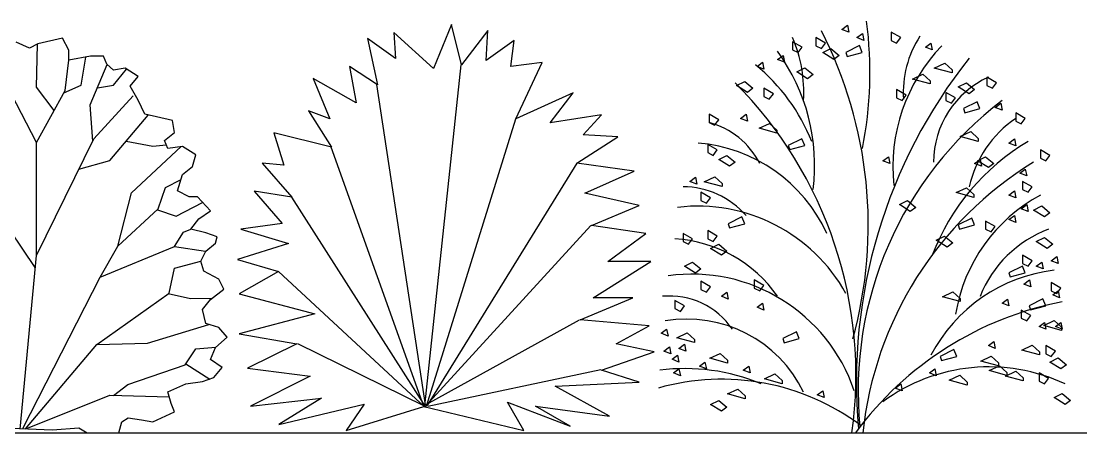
# Model space of a CAD drawing. Header units: millimetres. Extents: x 217.2 to 255.1, y 166.7 to 190.9.
# Drawn here: x 225.4 to 232.25, y 186.58 to 189.25 of the extents above; entities that cross this region are included whole.
import ezdxf

# ---------------------------------------------------------------- set-up
doc = ezdxf.new("R2010")
doc.units = ezdxf.units.MM
doc.layers.add('s', color=145, linetype='Continuous')
doc.layers.add('trees', color=104, linetype='Continuous')

msp = doc.modelspace()

# ---------------------------------------------------------------- linework, layer by layer
at = {"layer": 's', "color": 0}
msp.add_line((217.1888, 186.5832), (255.1288, 186.5832), dxfattribs=at)
at = {"layer": 'trees', "color": 84, "true_color": 0x2aaf18}
for p, q in [((228.1789, 189.2247), (228.0618, 188.9387)), ((228.2428, 188.9639), (228.1789, 189.2247)), ((230.7369, 189.2188), (230.7458, 189.1745)), ((225.6642, 189.1356), (225.5053, 189.0978)), ((225.7064, 189.0583), (225.6642, 189.1356)), ((227.6367, 189.1334), (227.7006, 188.8342)), ((227.8177, 189.0036), (227.6367, 189.1334)), ((228.0618, 188.9387), (227.8069, 189.1718)), ((227.8069, 189.1718), (227.8177, 189.0036)), ((228.4131, 189.185), (228.2428, 188.9639)), ((228.4023, 188.9904), (228.4131, 189.185)), ((230.7458, 189.1745), (230.7015, 189.1922)), ((231.02, 189.1745), (231.02, 189.1214)), ((231.0819, 189.1391), (231.02, 189.1745)), ((231.0554, 189.1037), (231.0819, 189.1391)), ((225.4519, 189.0703), (225.3662, 189.1098)), ((225.5053, 189.0978), (225.4519, 189.0703)), ((228.5833, 189.1201), (228.4023, 188.9904)), ((228.5617, 188.9519), (228.5833, 189.1201)), ((230.5335, 189.086), (230.5688, 189.0683)), ((230.5688, 189.0683), (230.5954, 189.1037)), ((230.5777, 189.0417), (230.6308, 189.0683)), ((230.8154, 189.0872), (230.7269, 189.0429)), ((231.02, 189.1214), (231.0554, 189.1037)), ((231.2412, 189.0771), (231.2766, 189.1037)), ((231.2766, 189.1037), (231.2854, 189.0594)), ((225.8455, 189.0188), (225.7064, 188.9931)), ((225.9299, 189.0188), (225.8455, 189.0188)), ((225.9524, 188.9673), (225.9299, 189.0188)), ((230.6485, 188.9975), (230.5777, 189.0417)), ((230.7269, 189.0429), (230.7358, 189.0164)), ((230.7358, 189.0164), (230.8331, 189.0429)), ((225.9945, 188.9278), (225.9524, 188.9673)), ((226.069, 188.9416), (225.9945, 188.9278)), ((226.1534, 188.8884), (226.069, 188.9416)), ((227.7006, 188.8342), (227.5196, 188.9519)), ((228.7637, 188.9773), (228.5617, 188.9519)), ((231.2986, 188.9419), (231.3658, 188.9736)), ((231.4132, 188.9103), (231.2986, 188.9419)), ((231.3658, 188.9736), (231.4132, 188.9301)), ((231.4132, 188.9301), (231.4132, 188.9103)), ((226.1014, 188.8248), (226.1534, 188.8884)), ((227.5619, 188.7176), (227.2854, 188.8738)), ((231.7012, 188.847), (231.6393, 188.8824)), ((230.1973, 188.8115), (230.1973, 188.7584)), ((230.2592, 188.7761), (230.1973, 188.8115)), ((231.4535, 188.8204), (231.5066, 188.847)), ((231.6393, 188.8292), (231.6747, 188.8115)), ((231.6747, 188.8115), (231.7012, 188.847)), ((228.9661, 188.7825), (228.5936, 188.6134)), ((230.1973, 188.7584), (230.2327, 188.7407)), ((230.2327, 188.7407), (230.2592, 188.7761)), ((231.5762, 188.7242), (231.4877, 188.68)), ((231.5939, 188.68), (231.5762, 188.7242)), ((231.4966, 188.6534), (231.5939, 188.68)), ((231.887, 188.6168), (231.825, 188.6522)), ((226.3769, 188.6034), (226.197, 188.6429)), ((226.3881, 188.5244), (226.3769, 188.6034)), ((229.8434, 188.6433), (229.8434, 188.5902)), ((229.9054, 188.6079), (229.8434, 188.6433)), ((229.8788, 188.5725), (229.9054, 188.6079)), ((230.0911, 188.5991), (230.0469, 188.6168)), ((230.0823, 188.6433), (230.0911, 188.5991)), ((230.1663, 188.5524), (230.2335, 188.5841)), ((231.825, 188.5991), (231.8604, 188.5814)), ((231.8604, 188.5814), (231.887, 188.6168)), ((226.3235, 188.4729), (226.3881, 188.5244)), ((227.0305, 188.5229), (227.0945, 188.3151)), ((230.2809, 188.5208), (230.1663, 188.5524)), ((228.9877, 188.3271), (229.2534, 188.4965)), ((229.8346, 188.4486), (229.8346, 188.3955)), ((229.8965, 188.4132), (229.8346, 188.4486)), ((230.4438, 188.4852), (230.3554, 188.4409)), ((230.4615, 188.4409), (230.4438, 188.4852)), ((231.7808, 188.4574), (231.8162, 188.484)), ((226.5048, 188.3047), (226.5259, 188.382)), ((229.8346, 188.3955), (229.87, 188.3777)), ((229.87, 188.3777), (229.8965, 188.4132)), ((229.9054, 188.3512), (229.9584, 188.3777)), ((229.9584, 188.3777), (230.0115, 188.3335)), ((229.9761, 188.3069), (229.9054, 188.3512)), ((230.0115, 188.3335), (229.9761, 188.3069)), ((229.7196, 188.2095), (229.755, 188.2361)), ((229.755, 188.2361), (229.7638, 188.1918)), ((229.8124, 188.2071), (229.8796, 188.2388)), ((229.8796, 188.2388), (229.927, 188.1953)), ((231.8958, 188.245), (231.8516, 188.2627)), ((231.887, 188.2892), (231.8958, 188.245)), ((229.7638, 188.1918), (229.7196, 188.2095)), ((229.927, 188.1755), (229.8124, 188.2071)), ((231.9312, 188.1741), (231.8693, 188.2095)), ((231.8693, 188.2095), (231.8693, 188.1564)), ((231.9047, 188.1387), (231.9312, 188.1741)), ((226.4837, 188.109), (226.4092, 188.1485)), ((226.6215, 188.018), (226.5372, 188.109)), ((229.8257, 188.0679), (229.8523, 188.1033)), ((231.8693, 188.1564), (231.9047, 188.1387)), ((231.9931, 188.0502), (232.0462, 188.0059)), ((232.0462, 188.0059), (232.0108, 187.9794)), ((229.9673, 187.9351), (229.9761, 187.9085)), ((229.9761, 187.9085), (230.0734, 187.9351)), ((229.8965, 187.8554), (229.8346, 187.8908)), ((229.8346, 187.8377), (229.87, 187.82)), ((229.87, 187.82), (229.8965, 187.8554)), ((229.8523, 187.7757), (229.9054, 187.8023)), ((229.9054, 187.8023), (229.9584, 187.758)), ((229.6842, 187.6607), (229.7373, 187.6872)), ((229.7373, 187.6872), (229.7904, 187.643)), ((231.9312, 187.6961), (231.8693, 187.7315)), ((231.9047, 187.6607), (231.9312, 187.6961)), ((231.9577, 187.6607), (231.9931, 187.6872)), ((231.9931, 187.6872), (232.002, 187.643)), ((232.055, 187.6961), (232.0904, 187.7226)), ((232.0993, 187.6784), (232.055, 187.6961)), ((232.0904, 187.7226), (232.0993, 187.6784)), ((231.8693, 187.6784), (231.9047, 187.6607)), ((229.8523, 187.5279), (229.7904, 187.5633)), ((230.1354, 187.5721), (230.1354, 187.519)), ((230.1973, 187.5367), (230.1354, 187.5721)), ((232.055, 187.5544), (232.055, 187.5013)), ((232.117, 187.519), (232.055, 187.5544)), ((229.8257, 187.4925), (229.8523, 187.5279)), ((229.9231, 187.4659), (229.9584, 187.4925)), ((229.9584, 187.4925), (229.9673, 187.4482)), ((230.1354, 187.519), (230.1708, 187.5013)), ((232.055, 187.5013), (232.0904, 187.4836)), ((232.0639, 187.4747), (232.0993, 187.5013)), ((232.0904, 187.4836), (232.117, 187.519)), ((232.0993, 187.5013), (232.1081, 187.457)), ((229.9673, 187.4482), (229.9231, 187.4659)), ((230.1884, 187.4216), (230.1973, 187.3774)), ((232.1081, 187.457), (232.0639, 187.4747)), ((230.1973, 187.3774), (230.1531, 187.3951)), ((229.6355, 187.1979), (229.7027, 187.2296)), ((229.6842, 187.156), (229.693, 187.1118)), ((231.8648, 187.1182), (231.932, 187.1499)), ((231.932, 187.1499), (231.9794, 187.1064)), ((232.0816, 187.1118), (232.0197, 187.1472)), ((232.0197, 187.1472), (232.0197, 187.0941)), ((229.5957, 187.0941), (229.5515, 187.1118)), ((229.5869, 187.1383), (229.5957, 187.0941)), ((229.6046, 187.0587), (229.64, 187.0852)), ((229.64, 187.0852), (229.6488, 187.041)), ((229.693, 187.1118), (229.6488, 187.1295)), ((229.8478, 187.0651), (229.915, 187.0968)), ((229.915, 187.0968), (229.9624, 187.0532)), ((231.9794, 187.0866), (231.8648, 187.1182)), ((231.9794, 187.1064), (231.9794, 187.0866)), ((232.0197, 187.0941), (232.055, 187.0764)), ((232.055, 187.0764), (232.0816, 187.1118)), ((229.9624, 187.0335), (229.8478, 187.0651)), ((232.0462, 187.041), (232.0993, 187.0675)), ((232.117, 186.9967), (232.0462, 187.041)), ((230.2017, 186.9323), (230.2688, 186.964)), ((230.03, 186.8666), (230.0774, 186.8231)), ((230.0774, 186.8033), (229.9628, 186.8349)), ((230.0774, 186.8231), (230.0774, 186.8033)), ((229.8523, 186.7665), (229.9054, 186.7931)), ((229.9231, 186.7222), (229.8523, 186.7665)), ((229.9054, 186.7931), (229.9584, 186.7488)), ((229.9584, 186.7488), (229.9231, 186.7222))]:
    msp.add_line(p, q, dxfattribs=at)
at = {"layer": 'trees', "linetype": 'Continuous'}
for p, q in [((230.7015, 189.1922), (230.7369, 189.2188)), ((230.5335, 189.1391), (230.5335, 189.086)), ((230.5954, 189.1037), (230.5335, 189.1391)), ((230.7989, 189.1391), (230.8342, 189.1657)), ((230.8431, 189.1214), (230.7989, 189.1391)), ((230.8342, 189.1657), (230.8431, 189.1214)), ((230.3831, 189.1125), (230.3831, 189.0594)), ((230.445, 189.0771), (230.3831, 189.1125)), ((230.3831, 189.0594), (230.4185, 189.0417)), ((230.4185, 189.0417), (230.445, 189.0771)), ((230.6308, 189.0683), (230.6838, 189.024)), ((230.8331, 189.0429), (230.8154, 189.0872)), ((231.2854, 189.0594), (231.2412, 189.0771)), ((230.2858, 188.9975), (230.3211, 189.024)), ((230.33, 188.9797), (230.2858, 188.9975)), ((230.3211, 189.024), (230.33, 188.9797)), ((230.6838, 189.024), (230.6485, 188.9975)), ((230.1531, 188.9532), (230.1884, 188.9797)), ((230.1973, 188.9355), (230.1531, 188.9532)), ((230.1884, 188.9797), (230.1973, 188.9355)), ((230.4096, 188.9178), (230.4627, 188.9443)), ((230.4627, 188.9443), (230.5158, 188.9001)), ((230.0204, 188.8292), (230.0734, 188.8558)), ((230.0734, 188.8558), (230.1265, 188.8115)), ((230.4804, 188.8735), (230.4096, 188.9178)), ((230.5158, 188.9001), (230.4804, 188.8735)), ((231.1571, 188.8711), (231.2243, 188.9028)), ((231.2717, 188.8395), (231.1571, 188.8711)), ((231.2243, 188.9028), (231.2717, 188.8592)), ((231.2717, 188.8592), (231.2717, 188.8395)), ((231.6393, 188.8824), (231.6393, 188.8292)), ((230.0911, 188.785), (230.0204, 188.8292)), ((230.1265, 188.8115), (230.0911, 188.785)), ((231.0554, 188.8027), (231.0554, 188.7496)), ((231.1173, 188.7673), (231.0554, 188.8027)), ((231.3739, 188.785), (231.3739, 188.7319)), ((231.4358, 188.7496), (231.3739, 188.785)), ((231.5243, 188.7761), (231.4535, 188.8204)), ((231.5066, 188.847), (231.5596, 188.8027)), ((231.5596, 188.8027), (231.5243, 188.7761)), ((231.0554, 188.7496), (231.0908, 188.7319)), ((231.0908, 188.7319), (231.1173, 188.7673)), ((231.3739, 188.7319), (231.4093, 188.7142)), ((231.4093, 188.7142), (231.4358, 188.7496)), ((231.6923, 188.6876), (231.7277, 188.7142)), ((231.7277, 188.7142), (231.7366, 188.6699)), ((231.4877, 188.68), (231.4966, 188.6534)), ((231.7366, 188.6699), (231.6923, 188.6876)), ((231.825, 188.6522), (231.825, 188.5991)), ((229.8434, 188.5902), (229.8788, 188.5725)), ((230.0469, 188.6168), (230.0823, 188.6433)), ((230.2335, 188.5841), (230.2809, 188.5405)), ((230.2809, 188.5405), (230.2809, 188.5208)), ((231.4667, 188.4993), (231.5339, 188.5309)), ((231.5339, 188.5309), (231.5813, 188.4874)), ((230.3554, 188.4409), (230.3642, 188.4144)), ((230.3642, 188.4144), (230.4615, 188.4409)), ((231.5813, 188.4676), (231.4667, 188.4993)), ((231.5813, 188.4874), (231.5813, 188.4676)), ((231.825, 188.4397), (231.7808, 188.4574)), ((231.8162, 188.484), (231.825, 188.4397)), ((231.9843, 188.4132), (231.9843, 188.36)), ((232.0462, 188.3777), (231.9843, 188.4132)), ((232.0197, 188.3423), (232.0462, 188.3777)), ((230.9669, 188.3423), (231.0023, 188.3689)), ((231.0112, 188.3246), (230.9669, 188.3423)), ((231.0023, 188.3689), (231.0112, 188.3246)), ((231.5596, 188.3246), (231.595, 188.3512)), ((231.6039, 188.3069), (231.5596, 188.3246)), ((231.5773, 188.3423), (231.6304, 188.3689)), ((231.6481, 188.2981), (231.5773, 188.3423)), ((231.595, 188.3512), (231.6039, 188.3069)), ((231.6304, 188.3689), (231.6835, 188.3246)), ((231.6835, 188.3246), (231.6481, 188.2981)), ((231.9843, 188.36), (232.0197, 188.3423)), ((231.8516, 188.2627), (231.887, 188.2892)), ((229.927, 188.1953), (229.927, 188.1755)), ((231.4402, 188.1363), (231.5074, 188.168)), ((231.5074, 188.168), (231.5548, 188.1245)), ((229.7904, 188.1387), (229.7904, 188.0856)), ((229.8523, 188.1033), (229.7904, 188.1387)), ((231.5548, 188.1047), (231.4402, 188.1363)), ((231.5548, 188.1245), (231.5548, 188.1047)), ((231.7808, 188.121), (231.8162, 188.1476)), ((231.825, 188.1033), (231.7808, 188.121)), ((231.8162, 188.1476), (231.825, 188.1033)), ((229.7904, 188.0856), (229.8257, 188.0679)), ((231.0731, 188.059), (231.1262, 188.0856)), ((231.1439, 188.0148), (231.0731, 188.059)), ((231.1262, 188.0856), (231.1793, 188.0413)), ((231.1793, 188.0413), (231.1439, 188.0148)), ((231.8604, 188.0325), (231.8958, 188.059)), ((231.9047, 188.0148), (231.8604, 188.0325)), ((231.8958, 188.059), (231.9047, 188.0148)), ((231.94, 188.0236), (231.9931, 188.0502)), ((230.0558, 187.9794), (229.9673, 187.9351)), ((230.0734, 187.9351), (230.0558, 187.9794)), ((231.5408, 187.9717), (231.4523, 187.9275)), ((231.5585, 187.9275), (231.5408, 187.9717)), ((231.7808, 187.9617), (231.8162, 187.9882)), ((231.825, 187.944), (231.7808, 187.9617)), ((231.8162, 187.9882), (231.825, 187.944)), ((232.0108, 187.9794), (231.94, 188.0236)), ((231.4523, 187.9275), (231.4612, 187.9009)), ((231.4612, 187.9009), (231.5585, 187.9275)), ((231.6304, 187.9528), (231.6304, 187.8997)), ((231.6923, 187.9174), (231.6304, 187.9528)), ((231.6304, 187.8997), (231.6658, 187.882)), ((231.6658, 187.882), (231.6923, 187.9174)), ((229.6754, 187.8731), (229.6754, 187.82)), ((229.7373, 187.8377), (229.6754, 187.8731)), ((229.7107, 187.8023), (229.7373, 187.8377)), ((229.8346, 187.8908), (229.8346, 187.8377)), ((231.3119, 187.8289), (231.365, 187.8554)), ((231.3827, 187.7846), (231.3119, 187.8289)), ((231.365, 187.8554), (231.4181, 187.8112)), ((231.9577, 187.82), (232.0108, 187.8466)), ((232.0108, 187.8466), (232.0639, 187.8023)), ((229.6754, 187.82), (229.7107, 187.8023)), ((229.9231, 187.7315), (229.8523, 187.7757)), ((229.9584, 187.758), (229.9231, 187.7315)), ((231.4181, 187.8112), (231.3827, 187.7846)), ((232.0285, 187.7757), (231.9577, 187.82)), ((232.0639, 187.8023), (232.0285, 187.7757)), ((231.8693, 187.7315), (231.8693, 187.6784)), ((229.755, 187.6164), (229.6842, 187.6607)), ((229.7904, 187.643), (229.755, 187.6164)), ((231.8681, 187.6619), (231.7797, 187.6176)), ((231.8858, 187.6176), (231.8681, 187.6619)), ((232.002, 187.643), (231.9577, 187.6607)), ((229.7904, 187.5633), (229.7904, 187.5102)), ((231.7797, 187.6176), (231.7885, 187.591)), ((231.7885, 187.591), (231.8858, 187.6176)), ((231.8781, 187.5456), (231.9135, 187.5721)), ((231.9135, 187.5721), (231.9224, 187.5279)), ((229.7904, 187.5102), (229.8257, 187.4925)), ((230.1708, 187.5013), (230.1973, 187.5367)), ((231.3517, 187.4635), (231.4189, 187.4952)), ((231.4189, 187.4952), (231.4663, 187.4516)), ((231.9224, 187.5279), (231.8781, 187.5456)), ((229.6223, 187.4393), (229.6223, 187.3862)), ((229.6842, 187.4039), (229.6223, 187.4393)), ((230.1531, 187.3951), (230.1884, 187.4216)), ((231.4663, 187.4318), (231.3517, 187.4635)), ((231.4663, 187.4516), (231.4663, 187.4318)), ((231.7366, 187.4216), (231.772, 187.4482)), ((231.7808, 187.4039), (231.7366, 187.4216)), ((231.772, 187.4482), (231.7808, 187.4039)), ((232.0008, 187.4494), (231.9123, 187.4051)), ((232.0185, 187.4051), (232.0008, 187.4494)), ((229.6223, 187.3862), (229.6577, 187.3685)), ((229.6577, 187.3685), (229.6842, 187.4039)), ((231.8604, 187.3774), (231.8604, 187.3242)), ((231.9224, 187.342), (231.8604, 187.3774)), ((231.9123, 187.4051), (231.9212, 187.3786)), ((231.9212, 187.3786), (232.0185, 187.4051)), ((231.8604, 187.3242), (231.8958, 187.3065)), ((231.8958, 187.3065), (231.9224, 187.342)), ((231.9754, 187.2711), (232.0108, 187.2977)), ((232.0063, 187.2776), (232.0735, 187.3092)), ((232.121, 187.2459), (232.0063, 187.2776)), ((232.0108, 187.2977), (232.0197, 187.2534)), ((232.0735, 187.3092), (232.121, 187.2657)), ((232.0816, 187.2711), (232.117, 187.2977)), ((232.117, 187.2977), (232.1258, 187.2534)), ((229.5338, 187.2269), (229.5692, 187.2534)), ((229.578, 187.2092), (229.5338, 187.2269)), ((229.5692, 187.2534), (229.578, 187.2092)), ((229.7027, 187.2296), (229.7501, 187.186)), ((230.4085, 187.2369), (230.32, 187.1927)), ((230.4261, 187.1927), (230.4085, 187.2369)), ((232.0197, 187.2534), (231.9754, 187.2711)), ((232.1258, 187.2534), (232.0816, 187.2711)), ((232.121, 187.2657), (232.121, 187.2459)), ((229.7501, 187.1663), (229.6355, 187.1979)), ((229.6488, 187.1295), (229.6842, 187.156)), ((229.7501, 187.186), (229.7501, 187.1663)), ((230.32, 187.1927), (230.3288, 187.1661)), ((230.3288, 187.1661), (230.4261, 187.1927)), ((231.6481, 187.1472), (231.6835, 187.1737)), ((231.6923, 187.1295), (231.6481, 187.1472)), ((231.6835, 187.1737), (231.6923, 187.1295)), ((229.5515, 187.1118), (229.5869, 187.1383)), ((231.4258, 187.1218), (231.3373, 187.0776)), ((231.3373, 187.0776), (231.3462, 187.051)), ((231.3462, 187.051), (231.4435, 187.0776)), ((231.4435, 187.0776), (231.4258, 187.1218)), ((231.5994, 187.0474), (231.6666, 187.0791)), ((231.6666, 187.0791), (231.714, 187.0355)), ((229.6488, 187.041), (229.6046, 187.0587)), ((229.7815, 187.0144), (229.8169, 187.041)), ((229.8257, 186.9967), (229.7815, 187.0144)), ((229.8169, 187.041), (229.8257, 186.9967)), ((229.9624, 187.0532), (229.9624, 187.0335)), ((230.0646, 186.9878), (230.1, 187.0144)), ((230.1, 187.0144), (230.1088, 186.9701)), ((231.714, 187.0158), (231.5994, 187.0474)), ((231.6525, 186.9854), (231.7197, 187.0171)), ((231.714, 187.0355), (231.714, 187.0158)), ((231.7197, 187.0171), (231.7671, 186.9736)), ((232.0993, 187.0675), (232.1524, 187.0232)), ((232.1524, 187.0232), (232.117, 186.9967)), ((229.6134, 186.9701), (229.6488, 186.9967)), ((229.6577, 186.9524), (229.6134, 186.9701)), ((229.6488, 186.9967), (229.6577, 186.9524)), ((230.1088, 186.9701), (230.0646, 186.9878)), ((230.2688, 186.964), (230.3163, 186.9205)), ((231.2677, 186.9701), (231.3031, 186.9967)), ((231.3119, 186.9524), (231.2677, 186.9701)), ((231.3031, 186.9967), (231.3119, 186.9524)), ((231.3959, 186.9235), (231.4631, 186.9551)), ((231.4631, 186.9551), (231.5106, 186.9116)), ((231.7671, 186.9538), (231.6525, 186.9854)), ((231.7586, 186.95), (231.8258, 186.9817)), ((231.8733, 186.9184), (231.7586, 186.95)), ((231.7671, 186.9736), (231.7671, 186.9538)), ((231.8258, 186.9817), (231.8733, 186.9382)), ((231.8733, 186.9382), (231.8733, 186.9184)), ((231.9754, 186.9701), (231.9754, 186.917)), ((232.0374, 186.9347), (231.9754, 186.9701)), ((232.0108, 186.8993), (232.0374, 186.9347)), ((229.9628, 186.8349), (230.03, 186.8666)), ((230.3163, 186.9007), (230.2017, 186.9323)), ((230.3163, 186.9205), (230.3163, 186.9007)), ((231.0466, 186.8727), (231.0819, 186.8993)), ((231.0908, 186.855), (231.0466, 186.8727)), ((231.0819, 186.8993), (231.0908, 186.855)), ((231.5106, 186.8918), (231.3959, 186.9235)), ((231.5106, 186.9116), (231.5106, 186.8918)), ((231.9754, 186.917), (232.0108, 186.8993)), ((230.5423, 186.8285), (230.5777, 186.855)), ((230.5865, 186.8108), (230.5423, 186.8285)), ((230.5777, 186.855), (230.5865, 186.8108)), ((232.0727, 186.8108), (232.1258, 186.8373)), ((232.1435, 186.7665), (232.0727, 186.8108)), ((232.1258, 186.8373), (232.1789, 186.7931)), ((232.1789, 186.7931), (232.1435, 186.7665))]:
    msp.add_line(p, q, dxfattribs=at)
at = {"layer": 'trees', "color": 45, "true_color": 0xba8d4a}
for p, q in [((225.4966, 188.8196), (225.5028, 189.0965)), ((225.6819, 188.7964), (225.7064, 188.9934)), ((225.7861, 188.8312), (225.815, 189.0132)), ((225.844, 188.7037), (225.9545, 188.9654)), ((225.9945, 188.8312), (226.0786, 188.9355)), ((225.6113, 188.6683), (225.4966, 188.8196)), ((225.4966, 188.4603), (225.6819, 188.7964)), ((225.6743, 188.7826), (225.7861, 188.8312)), ((225.8908, 188.8145), (225.9945, 188.8312)), ((225.4966, 188.4603), (225.3345, 188.7732)), ((225.8671, 188.4835), (226.1219, 188.7616)), ((225.8603, 188.4695), (225.844, 188.7037)), ((225.9714, 188.3444), (226.218, 188.6383)), ((228.0172, 186.756), (228.5936, 188.6134)), ((226.0763, 188.4694), (226.2493, 188.4371)), ((226.2493, 188.4371), (226.3353, 188.4458)), ((226.1103, 188.1357), (226.4317, 188.4338)), ((228.0004, 186.7526), (227.4015, 188.4314)), ((226.284, 188.0314), (226.3303, 188.1705)), ((226.3303, 188.1705), (226.432, 188.2221)), ((226.0221, 187.7902), (226.284, 188.0314)), ((226.3998, 187.9851), (226.5704, 188.0732)), ((226.2782, 188.0261), (226.3998, 187.9851)), ((226.4461, 187.8808), (226.495, 187.9013)), ((226.3882, 187.788), (226.4461, 187.8808)), ((226.3882, 187.788), (226.5896, 187.7569)), ((226.3882, 187.6489), (226.5582, 187.6936)), ((226.3535, 187.4867), (226.3882, 187.6489)), ((228.0074, 186.7492), (227.0613, 187.6264)), ((225.8864, 187.1551), (226.3535, 187.4867)), ((226.3485, 187.4838), (226.4925, 187.4519)), ((226.4925, 187.4519), (226.6304, 187.4532)), ((226.2145, 187.1621), (226.6102, 187.2842)), ((226.4577, 187.0231), (226.5272, 187.1274)), ((226.5272, 187.1274), (226.6559, 187.1375)), ((226.0872, 186.8956), (226.4577, 187.0231)), ((226.4613, 187.0284), (226.6162, 186.9304)), ((228.0257, 186.756), (229.1432, 186.9929))]:
    msp.add_line(p, q, dxfattribs=at)
at = {"layer": 'trees', "color": 64, "true_color": 0x78b116}
for p, q in [((225.7064, 188.9931), (225.7064, 189.0583)), ((227.5196, 188.9519), (227.5619, 188.7176)), ((228.5936, 188.6134), (228.7637, 188.9773)), ((226.1534, 188.7339), (226.1014, 188.8248)), ((226.197, 188.6429), (226.1534, 188.7339)), ((228.8175, 188.5878), (228.9661, 188.7825)), ((227.3917, 188.6131), (227.2539, 188.6659)), ((227.2539, 188.6659), (227.4025, 188.4316)), ((229.1472, 188.6395), (228.8175, 188.5878)), ((229.0301, 188.5097), (229.1472, 188.6395)), ((227.4025, 188.4316), (227.0305, 188.5229)), ((229.2534, 188.4965), (229.0301, 188.5097)), ((227.0945, 188.3151), (226.9557, 188.3271)), ((229.3597, 188.2754), (228.9877, 188.3271)), ((229.0409, 188.1324), (229.3597, 188.2754)), ((226.9026, 188.1456), (227.0837, 187.9377)), ((227.1476, 188.1072), (226.9026, 188.1456)), ((229.0832, 187.9245), (229.3922, 188.0543)), ((227.0837, 187.9377), (226.817, 187.8993)), ((229.4345, 187.8729), (229.0832, 187.9245)), ((229.1895, 187.6902), (229.4345, 187.8729)), ((227.126, 187.808), (226.7963, 187.7034)), ((226.7963, 187.7034), (227.0613, 187.6264)), ((229.466, 187.6902), (229.1895, 187.6902)), ((226.8072, 187.4823), (227.2962, 187.3526)), ((229.0094, 187.3141), (229.3499, 187.4571)), ((229.3499, 187.4571), (229.094, 187.4571)), ((227.2962, 187.3526), (226.8072, 187.2228)), ((229.4561, 187.2745), (229.0094, 187.3141)), ((229.2426, 187.1579), (229.4561, 187.2745)), ((227.1791, 187.1579), (226.8603, 187.0017)), ((229.1472, 186.9885), (229.4876, 187.1062)), ((229.3922, 186.9116), (229.1472, 186.9885))]:
    msp.add_line(p, q, dxfattribs=at)
at = {"layer": 'trees', "color": 49, "true_color": 0x594322}
for p, q in [((228.006, 186.7578), (228.2421, 188.9636)), ((228.0102, 186.756), (229.0786, 187.925)), ((225.3924, 186.6058), (225.4966, 187.7301)), ((225.4083, 186.6101), (225.9078, 187.5905)), ((225.4268, 186.6093), (225.8864, 187.1551)), ((228.0046, 186.756), (227.1864, 187.1577)), ((225.4272, 186.6093), (225.9714, 186.826))]:
    msp.add_line(p, q, dxfattribs=at)
at = {"layer": 'trees', "color": 62, "true_color": 0xacc205}
for p, q in [((227.2854, 188.8738), (227.3917, 188.6131)), ((226.346, 188.4214), (226.3235, 188.4729)), ((226.4416, 188.4352), (226.346, 188.4214)), ((226.5259, 188.382), (226.4416, 188.4352)), ((226.4416, 188.2532), (226.5048, 188.3047)), ((226.9557, 188.3271), (227.1476, 188.1072)), ((226.4092, 188.1485), (226.4416, 188.2532)), ((226.5372, 188.109), (226.4837, 188.109)), ((229.3922, 188.0543), (229.0409, 188.1324)), ((226.495, 187.9013), (226.547, 187.9665)), ((226.547, 187.9665), (226.6215, 188.018)), ((226.5906, 187.8756), (226.495, 187.9013)), ((226.817, 187.8993), (227.126, 187.808)), ((226.5582, 187.6936), (226.5906, 187.7588)), ((229.094, 187.4571), (229.466, 187.6902)), ((227.0613, 187.6264), (226.8072, 187.4823)), ((226.6215, 187.4464), (226.7073, 187.5116)), ((226.5695, 187.3812), (226.6215, 187.4464)), ((226.5906, 187.2902), (226.5695, 187.3812)), ((226.6749, 187.2645), (226.5906, 187.2902)), ((226.7283, 187.2009), (226.6749, 187.2645)), ((226.8072, 187.2228), (227.1791, 187.1579)), ((226.6538, 187.1357), (226.7283, 187.2009)), ((229.4876, 187.1062), (229.2426, 187.1579)), ((226.6215, 187.0567), (226.6538, 187.1357)), ((226.696, 187.0053), (226.6215, 187.0567)), ((226.644, 186.94), (226.696, 187.0053)), ((226.5695, 186.9143), (226.644, 186.94)), ((226.8603, 187.0017), (227.2647, 186.95)), ((227.2647, 186.95), (226.881, 186.7554)), ((226.346, 186.849), (226.4627, 186.9005)), ((226.4627, 186.9005), (226.5695, 186.9143)), ((228.849, 186.8851), (229.3922, 186.9116)), ((229.2003, 186.6905), (228.849, 186.8851)), ((226.3671, 186.7718), (226.346, 186.849)), ((226.881, 186.7554), (227.3385, 186.807)), ((227.3385, 186.807), (227.062, 186.6376)), ((226.3881, 186.7186), (226.3671, 186.7718)), ((227.062, 186.6376), (227.615, 186.7686)), ((227.615, 186.7686), (227.4979, 186.5991)), ((227.4979, 186.5991), (228.0004, 186.7526)), ((228.0004, 186.7526), (228.6473, 186.5991)), ((228.541, 186.7806), (228.9454, 186.6256)), ((228.6473, 186.5991), (228.541, 186.7806)), ((228.9454, 186.6256), (228.7221, 186.7554)), ((228.7221, 186.7554), (229.2003, 186.6905)), ((226.048, 186.6551), (226.0901, 186.6808)), ((226.0901, 186.6808), (226.1759, 186.6671)), ((226.1759, 186.6671), (226.249, 186.6551)), ((226.249, 186.6551), (226.3881, 186.7186)), ((225.2818, 186.6156), (225.6009, 186.6019)), ((225.6009, 186.6019), (225.771, 186.6156)), ((225.771, 186.6156), (225.8247, 186.5832)), ((226.0288, 186.5832), (226.048, 186.6551))]:
    msp.add_line(p, q, dxfattribs=at)
at = {"layer": 'trees', "color": 47, "true_color": 0x8d6a35}
for p, q in [((228.0116, 186.7646), (227.6967, 188.8366)), ((225.4966, 187.7301), (225.8671, 188.4835)), ((225.4966, 187.7301), (225.4966, 188.4603)), ((225.771, 188.288), (225.9714, 188.3444)), ((228.0228, 186.7595), (228.9914, 188.3267)), ((225.4894, 187.6532), (225.1123, 188.2076)), ((226.0221, 187.7902), (226.1103, 188.1357)), ((228.013, 186.7492), (227.1471, 188.107)), ((225.9078, 187.5905), (226.0221, 187.7902)), ((225.9078, 187.5905), (226.3882, 187.788)), ((228.0144, 186.7663), (229.0069, 187.3139)), ((225.8864, 187.1551), (226.2145, 187.1621)), ((225.9945, 186.8253), (226.0872, 186.8956)), ((225.9714, 186.826), (226.3553, 186.8149))]:
    msp.add_line(p, q, dxfattribs=at)
at = {"layer": 'trees', "color": 55, "true_color": 0x97922b}
for p, q in [((226.6651, 187.8498), (226.5906, 187.8756)), ((226.6538, 187.8103), (226.6651, 187.8498)), ((226.5906, 187.7588), (226.6538, 187.8103)), ((226.5793, 187.6284), (226.5582, 187.6936)), ((226.6749, 187.5769), (226.5793, 187.6284)), ((226.7073, 187.5116), (226.6749, 187.5769))]:
    msp.add_line(p, q, dxfattribs=at)
for centre, radius, start, end in [((228.4062, 188.9124), 2.477, 348.58228, 7.7252), ((229.5558, 188.7856), 0.8997, 356.57851, 23.13891), ((231.7607, 188.7859), 0.6626, 146.87231, 183.90647), ((234.1594, 186.9149), 3.3642, 141.56209, 185.2163), ((231.8955, 188.3344), 0.6013, 114.29778, 180.08344), ((229.711, 188.0925), 0.5151, 26.78953, 75.0983), ((232.2377, 188.0129), 0.7314, 124.34415, 167.26355), ((229.687, 187.4516), 1.0095, 24.6833, 85.12963), ((232.641, 187.2174), 1.4498, 120.52296, 159.2317), ((229.6744, 187.6337), 0.5404, 40.99523, 89.89753), ((232.5003, 187.1731), 1.0792, 118.56449, 170.52459), ((229.7689, 186.9525), 1.0964, 28.9715, 96.75176), ((232.3047, 187.1846), 0.7634, 110.50243, 158.38216), ((229.5722, 186.9705), 0.8687, 34.77085, 86.69564), ((232.1948, 186.6052), 1.0361, 96.76337, 152.40097), ((229.59, 186.9812), 0.487, 33.983, 95.58235), ((232.542, 185.2974), 2.1733, 101.03968, 143.72726), ((229.7017, 186.4837), 0.8349, 25.73339, 99.74889), ((231.6516, 185.8566), 1.1529, 64.74245, 126.4309), ((229.6894, 185.7393), 1.2593, 67.09287, 97.50386), ((229.9247, 185.4268), 1.5026, 53.18921, 105.78028)]:
    msp.add_arc(centre, radius, start, end, dxfattribs=at)
at = {"layer": 'trees', "color": 45, "true_color": 0xba8d4a}
for centre, radius, start, end in [((228.1132, 187.9262), 2.7588, 344.55456, 27.1102), ((228.1063, 186.9533), 2.6862, 352.07969, 44.82412), ((233.1621, 186.8569), 2.3554, 127.24631, 185.73716)]:
    msp.add_arc(centre, radius, start, end, dxfattribs=at)
at = {"layer": 'trees', "color": 49, "true_color": 0x594322}
for centre, radius, start, end in [((232.1517, 188.3056), 1.1207, 135.867, 186.2808), ((229.2665, 188.3117), 1.2589, 352.9138, 35.93785), ((229.3747, 188.0185), 1.2176, 21.57839, 50.80044), ((233.1662, 186.3374), 2.3426, 121.56153, 173.97701), ((229.7318, 186.5023), 1.1071, 18.57865, 97.98089)]:
    msp.add_arc(centre, radius, start, end, dxfattribs=at)

doc.saveas('drawing.dxf')
